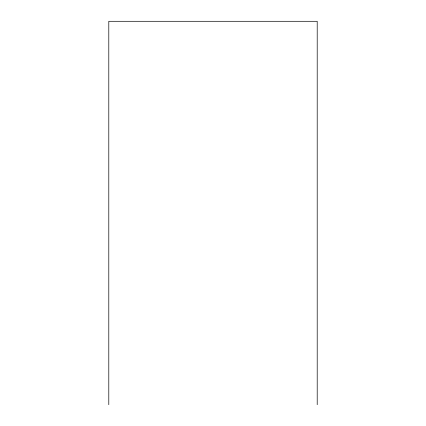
<?xml version="1.0" encoding="UTF-8"?>
<svg xmlns="http://www.w3.org/2000/svg" width="426" height="426" viewBox="0 0 426 426"><rect width="100%" height="100%" fill="white"/><g stroke="black" fill="none" stroke-linecap="round" stroke-linejoin="round"><path stroke-width="0.64" d="M317.205 404.7L317.205 21.3L108.795 21.3L108.795 404.7"/></g></svg>
